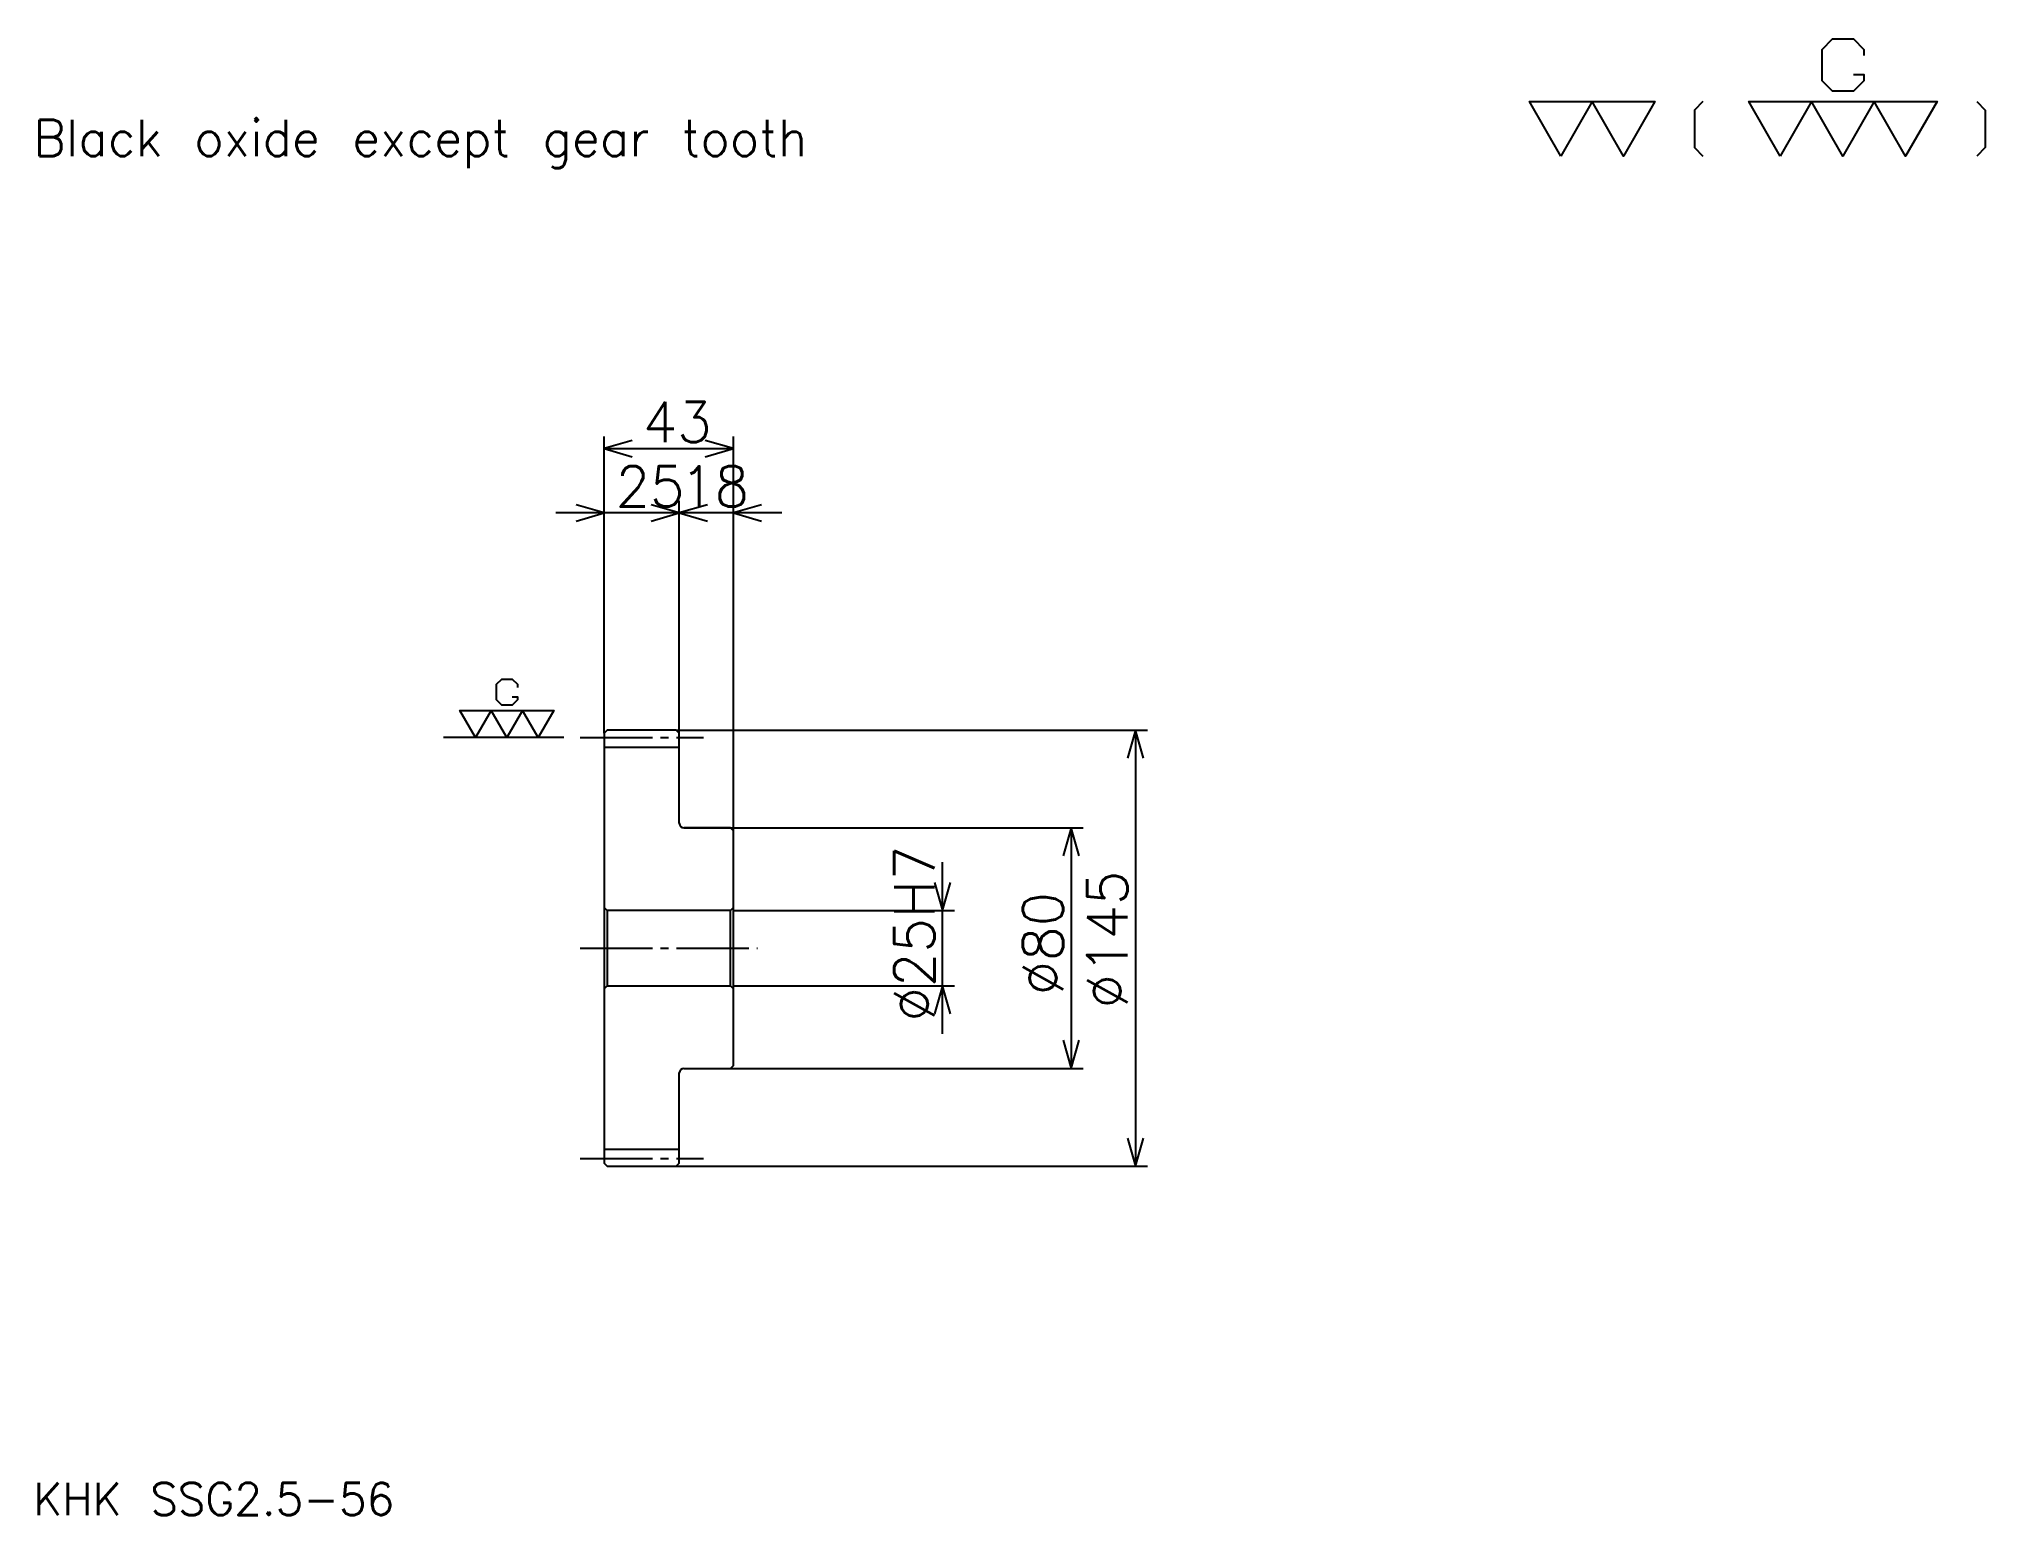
# Model space of a CAD drawing. Extents: x 29 to 676, y 29 to 520.
import ezdxf

# ---------------------------------------------------------------- set-up
doc = ezdxf.new("R2010")
doc.units = 0
doc.linetypes.add('DASHDOT', pattern=[32.086956, 24.065217, -2.673913, 2.673913, -2.673913])
doc.layers.get('0').update_dxf_attribs({"linetype": 'CONTINUOUS'})
doc.layers.add('DASHDOT', color=6, linetype='DASHDOT')
doc.styles.add('KANJI', font='TXT', dxfattribs={"bigfont": 'BIGFONT'})

msp = doc.modelspace()

# ---------------------------------------------------------------- linework, layer by layer
at = {"color": 5}
for p, q in [((216.586945, 290.423889), (216.586945, 388.021729)), ((216.586945, 384.010864), (259.586945, 384.010864)), ((259.586945, 290.423889), (259.586945, 388.021729)), ((257.630432, 362.619568), (200.543472, 362.619568)), ((275.630432, 362.619568), (225.543472, 362.619568)), ((241.586945, 290.423889), (241.586945, 366.630432)), ((216.586945, 289.423889), (216.586945, 290.423889)), ((240.586945, 290.423889), (259.586945, 290.423889)), ((241.586945, 289.423889), (241.586945, 290.423889)), ((259.586945, 290.423889), (397.293457, 290.423889)), ((259.586945, 256.923889), (259.586945, 290.423889)), ((393.282593, 290.423889), (393.282593, 145.423904)), ((243.086945, 257.923889), (259.586945, 257.923889)), ((259.586945, 257.923889), (375.902161, 257.923889)), ((371.891296, 257.923889), (371.891296, 177.923904)), ((329.108673, 189.380432), (329.108673, 246.467377)), ((259.586945, 230.423904), (333.119568, 230.423904)), ((259.586945, 205.423904), (333.119568, 205.423904)), ((243.086945, 177.923904), (259.586945, 177.923904)), ((259.586945, 177.923904), (375.902161, 177.923904)), ((240.586945, 145.423904), (259.586945, 145.423904)), ((259.586945, 145.423904), (397.293457, 145.423904))]:
    msp.add_line(p, q, dxfattribs=at)
at = {"color": 7}
msp.add_line((203.217377, 287.923889), (163.108688, 287.923889), dxfattribs=at)
at = {"color": 4}
for p, q in [((216.586945, 284.798889), (241.586945, 284.798889)), ((217.586945, 230.423904), (217.586945, 205.423904)), ((258.586945, 230.423904), (259.586945, 231.423904)), ((258.586945, 205.423904), (259.586945, 204.423904)), ((216.586945, 151.048904), (241.586945, 151.048904))]:
    msp.add_line(p, q, dxfattribs=at)
at = {"color": 7}
for points in [[(632.113037, 508.417816), (635.589111, 508.417816), (635.589111, 506.332184), (632.113037, 502.856079), (625.160889, 502.856079), (621.684753, 506.332184), (621.684753, 516.760437), (625.160889, 520.236511), (632.113037, 520.236511), (635.589111, 516.760437), (635.589111, 514.674805)], [(534.782593, 481.304352), (524.354309, 499.380005), (566.067383, 499.380005), (555.639099, 481.304352), (545.210876, 499.380005), (534.782593, 481.304352)], [(582.057373, 499.380005), (579.276489, 496.599121), (579.276489, 484.085236), (582.057373, 481.304352)], [(607.780396, 481.304352), (597.352173, 499.380005), (659.921753, 499.380005), (649.493469, 481.304352), (639.065186, 499.380005), (628.636963, 481.304352), (618.208679, 499.380005), (607.780396, 481.304352)], [(673.130859, 499.380005), (675.911743, 496.599121), (675.911743, 484.085236), (673.130859, 481.304352)], [(185.970642, 301.480652), (187.708679, 301.480652), (187.708679, 300.437805), (185.970642, 298.699768), (182.494553, 298.699768), (180.756516, 300.437805), (180.756516, 305.651947), (182.494553, 307.389984), (185.970642, 307.389984), (187.708679, 305.651947), (187.708679, 304.609131)], [(173.804337, 287.923889), (168.59021, 296.961731), (199.874985, 296.961731), (194.660858, 287.923889), (189.446732, 296.961731), (184.232605, 287.923889), (179.018463, 296.961731), (173.804337, 287.923889)]]:
    msp.add_lwpolyline(points, dxfattribs=at)
at = {"color": 5}
for points in [[(225.945648, 386.684784), (216.586945, 384.010864), (225.945648, 381.336945)], [(250.228241, 381.336945), (259.586945, 384.010864), (250.228241, 386.684784)], [(207.228241, 359.945618), (216.586945, 362.619568), (207.228241, 365.293457)], [(232.228241, 359.945618), (241.586945, 362.619568), (232.228241, 365.293457)], [(250.945648, 365.293457), (241.586945, 362.619568), (250.945648, 359.945618)], [(268.945648, 365.293457), (259.586945, 362.619568), (268.945648, 359.945618)], [(395.956512, 281.065216), (393.282593, 290.423889), (390.608673, 281.065216)], [(374.565216, 248.565216), (371.891296, 257.923889), (369.217377, 248.565216)], [(326.434753, 239.782593), (329.108673, 230.423904), (331.782593, 239.782593)], [(331.782593, 196.065216), (329.108673, 205.423904), (326.434753, 196.065216)], [(369.217377, 187.282593), (371.891296, 177.923904), (374.565216, 187.282593)], [(390.608673, 154.782593), (393.282593, 145.423904), (395.956512, 154.782593)]]:
    msp.add_lwpolyline(points, dxfattribs=at)
at = {"color": 4}
for points in [[(241.586945, 259.423889), (241.586945, 289.423889), (240.586945, 290.423889), (217.586945, 290.423889), (216.586945, 289.423889), (216.586945, 204.423904)], [(243.086945, 177.923904), (258.586945, 177.923904), (259.586945, 178.923904), (259.586945, 256.923889), (258.586945, 257.923889), (243.086945, 257.923889)], [(216.586945, 204.423904), (217.586945, 205.423904), (258.586945, 205.423904), (258.586945, 230.423904), (217.586945, 230.423904), (216.586945, 231.423904)], [(216.586945, 204.423904), (216.586945, 146.423904), (217.586945, 145.423904), (240.586945, 145.423904), (241.586945, 146.423904), (241.586945, 176.423904)]]:
    msp.add_lwpolyline(points, dxfattribs=at)
for centre, start, end in [((243.086945, 259.423889), 180, 270), ((243.086945, 176.423904), 90, 180)]:
    msp.add_arc(centre, 1.5, start, end, dxfattribs=at)
at = {"layer": 'DASHDOT', "color": 7}
for p, q in [((208.565201, 287.923889), (249.608688, 287.923889)), ((208.565201, 217.923904), (267.608673, 217.923904)), ((208.565201, 147.923904), (249.608688, 147.923904))]:
    msp.add_line(p, q, dxfattribs=at)

# ---------------------------------------------------------------- texts
at = {"color": 7, "style": 'KANJI'}
for s, height, p in [('Black oxide except gear tooth', 12.032609, (26.73913, 481.304352)), ('43', 13.369565, (229.396729, 386.149994)), ('25', 13.369565, (220.396729, 364.758667)), ('18', 13.369565, (241.896729, 364.758667)), ('KHK SSG2.5-56', 10.695652, (26.73913, 29.413044))]:
    msp.add_text(s, height=height, dxfattribs=at).set_placement(p)
for s, p in [('%%c25H7', (326.434753, 193.524445)), ('%%c145', (390.608673, 197.869568)), ('%%c80', (369.217377, 202.214661))]:
    msp.add_text(s, height=13.369565, rotation=90, dxfattribs=at).set_placement(p)

doc.saveas('drawing.dxf')
